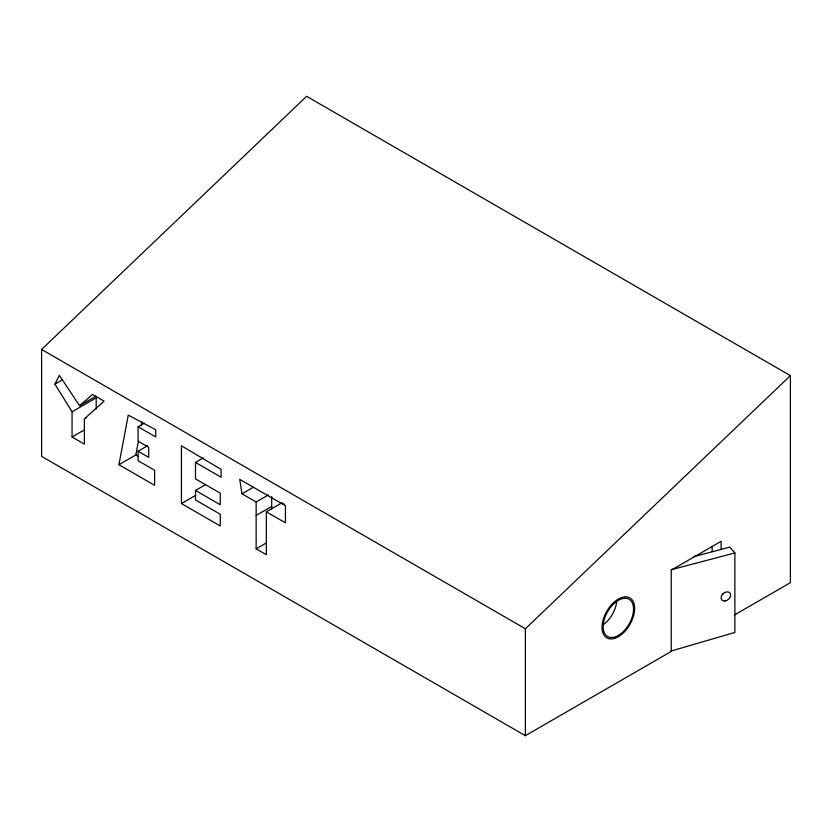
<?xml version="1.0" encoding="UTF-8"?>
<svg xmlns="http://www.w3.org/2000/svg" width="832" height="832" viewBox="0 0 832 832"><rect width="100%" height="100%" fill="white"/><g stroke="black" fill="none" stroke-linecap="round" stroke-linejoin="round"><path stroke-width="1.25" d="M118.924 464.703L128.274 415.106L155.73 429.738L155.73 436.966L138.081 426.774L138.081 441.168L148.689 447.294L148.689 457.361L138.081 451.235L138.081 460.72L154.596 470.246L154.596 485.295L118.924 464.703L135.845 454.938L138.476 440.95M141.357 425.682L142.074 421.876M79.55 405.683L92.55 394.472L104.083 401.138L84.386 418.891L84.386 444.111L72.062 436.998L72.062 411.778L54.943 384.186L59.332 375.294L79.55 405.683L96.002 396.188M721.115 549.058L721.115 541.31L671.247 570.107L671.247 651.456L525.377 735.675L41.6 456.373L41.6 349.45L306.623 96.325L790.4 375.627L790.4 582.67L734.531 614.931M525.377 735.675L525.377 628.763L790.4 375.627M54.943 384.186L62.618 379.756M72.062 411.778L96.2 397.842L96.2 409.188M84.386 418.891L86.58 417.622M72.062 436.998L84.126 430.03M138.081 426.774L144.425 423.114M138.081 451.235L147.597 445.744M195.499 462.436L221.104 477.214L221.104 469.373L181.428 445.796L181.428 503.558L220.262 525.98L220.262 514.238L195.499 499.949L195.499 490.454L220.262 504.754L220.262 493.168L195.499 478.868L195.499 462.436L203.195 457.985M195.499 490.454L205.4 484.734M181.428 503.558L195.738 495.3M241.998 493.813L256.152 501.977L256.152 548.839L266.344 554.726L266.344 511.815L285.428 522.829L285.428 505.731L239.71 479.346L241.998 493.813L253.105 487.396M256.152 501.977L268.372 494.926M256.152 515.424L271.7 506.449M266.344 511.815L281.892 502.84L284.138 504.13M256.152 548.839L266.146 543.067M693.555 556.691L729.81 547.134L734.874 552.947L734.874 632.466L670.686 651.134L671.247 651.456M671.112 569.754L734.874 552.947M41.6 349.45L525.377 628.763M135.845 454.938L138.07 456.227M712.161 546.468L712.161 551.637M271.7 496.673L271.7 509.018M723.486 593.476A5.356 3.91 -41.1 0 1 722.363 594.308M616.658 601.942A21.507 12.418 -60 0 1 603.481 624.562M620.36 635.409A23.057 13.312 -60 0 0 631.353 599.03A23.057 13.312 -60 0 0 603.325 619.237A23.057 13.312 -60 0 0 620.36 635.409M620.225 634.234A21.507 12.418 -60 0 0 630.469 600.298A21.507 12.418 -60 0 0 604.344 619.154A21.507 12.418 -60 0 0 620.225 634.234M724.963 601.006A5.356 3.91 -41.1 0 0 730.392 593.705A5.356 3.91 -41.1 0 0 722.259 594.63A5.356 3.91 -41.1 0 0 724.963 601.006"/></g></svg>
